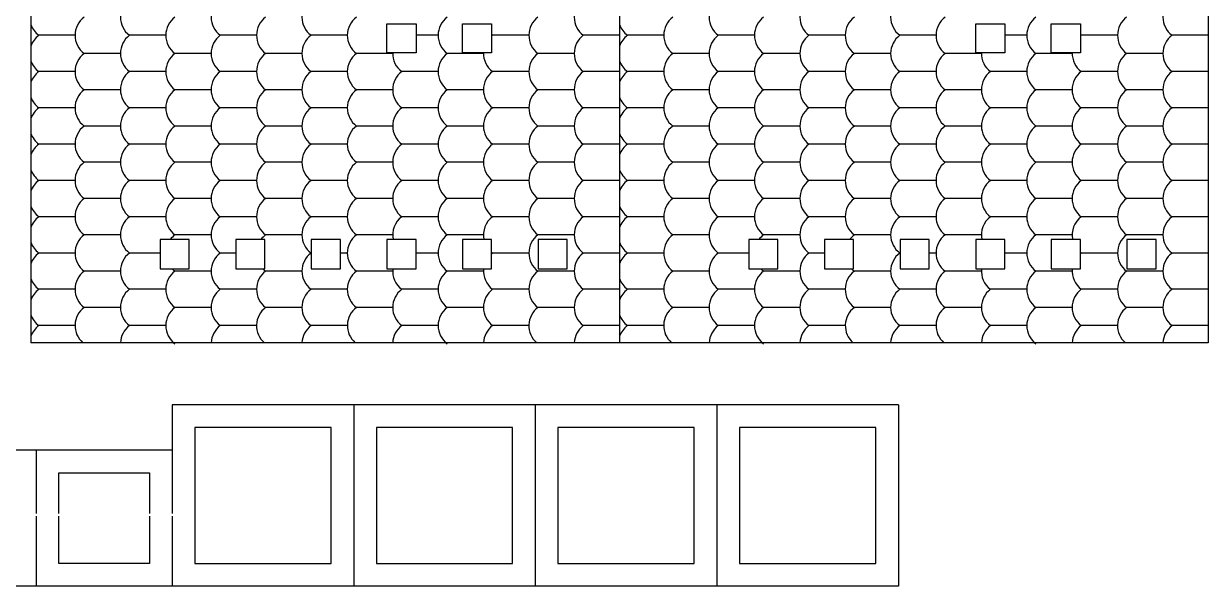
# Model space of a CAD drawing. Extents: x 5 to 412, y -104 to 220.
# Drawn here: x 281.3 to 411.9, y -103.7 to -41.7 of the extents above; entities that cross this region are included whole.
import ezdxf

# ---------------------------------------------------------------- set-up
doc = ezdxf.new("R2010")
doc.units = 0
doc.layers.get('0').update_dxf_attribs({"linetype": 'CONTINUOUS'})
doc.layers.add('ENGRAVE', color=4, linetype='CONTINUOUS')

msp = doc.modelspace()

# ---------------------------------------------------------------- linework, layer by layer
for p, q in [((282.13, 50.95), (282.13, -76.84)), ((347, 50.95), (347, -76.84)), ((411.86, 50.95), (411.86, -76.84)), ((321.37, -41.67), (324.57, -41.67)), ((321.37, -44.89), (321.37, -41.67)), ((324.57, -41.67), (324.57, -44.89)), ((329.7, -41.67), (332.9, -41.67)), ((329.7, -44.89), (329.7, -41.67)), ((332.9, -41.67), (332.9, -44.89)), ((386.23, -41.67), (389.43, -41.67)), ((386.23, -44.89), (386.23, -41.67)), ((389.43, -41.67), (389.43, -44.89)), ((394.56, -41.67), (397.76, -41.67)), ((394.56, -44.89), (394.56, -41.67)), ((397.76, -41.67), (397.76, -44.89)), ((324.57, -44.89), (321.37, -44.89)), ((332.9, -44.89), (329.7, -44.89)), ((389.43, -44.89), (386.23, -44.89)), ((397.76, -44.89), (394.56, -44.89)), ((299.57, -65.47), (296.37, -65.47)), ((296.37, -65.47), (296.37, -68.69)), ((299.57, -68.69), (299.57, -65.47)), ((307.9, -65.47), (304.7, -65.47)), ((304.7, -65.47), (304.7, -68.69)), ((307.9, -68.69), (307.9, -65.47)), ((316.23, -65.47), (313.03, -65.47)), ((313.03, -65.47), (313.03, -68.69)), ((316.23, -68.69), (316.23, -65.47)), ((324.57, -65.47), (321.37, -65.47)), ((321.37, -65.47), (321.37, -68.69)), ((324.57, -68.69), (324.57, -65.47)), ((332.9, -65.47), (329.7, -65.47)), ((329.7, -65.47), (329.7, -68.69)), ((332.9, -68.69), (332.9, -65.47)), ((341.23, -65.47), (338.03, -65.47)), ((338.03, -65.47), (338.03, -68.69)), ((341.23, -68.69), (341.23, -65.47)), ((364.43, -65.47), (361.23, -65.47)), ((361.23, -65.47), (361.23, -68.69)), ((364.43, -68.69), (364.43, -65.47)), ((372.76, -65.47), (369.56, -65.47)), ((369.56, -65.47), (369.56, -68.69)), ((372.76, -68.69), (372.76, -65.47)), ((381.1, -65.47), (377.9, -65.47)), ((377.9, -65.47), (377.9, -68.69)), ((381.1, -68.69), (381.1, -65.47)), ((389.43, -65.47), (386.23, -65.47)), ((386.23, -65.47), (386.23, -68.69)), ((389.43, -68.69), (389.43, -65.47)), ((397.76, -65.47), (394.56, -65.47)), ((394.56, -65.47), (394.56, -68.69)), ((397.76, -68.69), (397.76, -65.47)), ((406.1, -65.47), (402.9, -65.47)), ((402.9, -65.47), (402.9, -68.69)), ((406.1, -68.69), (406.1, -65.47)), ((296.37, -68.69), (299.57, -68.69)), ((304.7, -68.69), (307.9, -68.69)), ((313.03, -68.69), (316.23, -68.69)), ((321.37, -68.69), (324.57, -68.69)), ((329.7, -68.69), (332.9, -68.69)), ((338.03, -68.69), (341.23, -68.69)), ((361.23, -68.69), (364.43, -68.69)), ((369.56, -68.69), (372.76, -68.69)), ((377.9, -68.69), (381.1, -68.69)), ((386.23, -68.69), (389.43, -68.69)), ((394.56, -68.69), (397.76, -68.69)), ((402.9, -68.69), (406.1, -68.69)), ((347, -76.84), (282.13, -76.84)), ((411.86, -76.84), (347, -76.84)), ((297.71, -83.69), (297.71, -95.65)), ((317.71, -83.69), (297.71, -83.69)), ((317.71, -83.69), (317.71, -103.69)), ((337.71, -83.69), (317.71, -83.69)), ((337.71, -83.69), (337.71, -103.69)), ((357.71, -83.69), (337.71, -83.69)), ((357.71, -83.69), (357.71, -103.69)), ((377.71, -83.69), (357.71, -83.69)), ((377.71, -83.69), (377.71, -103.69)), ((315.21, -86.19), (300.21, -86.19)), ((300.21, -86.19), (300.21, -101.19)), ((315.21, -101.19), (315.21, -86.19)), ((335.21, -86.19), (320.21, -86.19)), ((320.21, -86.19), (320.21, -101.19)), ((335.21, -101.19), (335.21, -86.19)), ((355.21, -86.19), (340.21, -86.19)), ((340.21, -86.19), (340.21, -101.19)), ((355.21, -101.19), (355.21, -86.19)), ((375.21, -86.19), (360.21, -86.19)), ((360.21, -86.19), (360.21, -101.19)), ((375.21, -101.19), (375.21, -86.19)), ((297.71, -88.69), (267.71, -88.69)), ((282.71, -88.69), (282.71, -95.65)), ((285.21, -91.19), (295.21, -91.19)), ((285.21, -95.65), (285.21, -91.19)), ((295.21, -91.19), (295.21, -95.65)), ((282.71, -95.95), (282.71, -103.69)), ((285.21, -101.19), (285.21, -95.95)), ((295.21, -95.95), (295.21, -101.19)), ((297.71, -95.95), (297.71, -103.69)), ((295.21, -101.19), (285.21, -101.19)), ((300.21, -101.19), (315.21, -101.19)), ((320.21, -101.19), (335.21, -101.19)), ((340.21, -101.19), (355.21, -101.19)), ((360.21, -101.19), (375.21, -101.19)), ((297.71, -103.69), (267.71, -103.69)), ((317.71, -103.69), (297.71, -103.69)), ((337.71, -103.69), (317.71, -103.69)), ((357.71, -103.69), (337.71, -103.69)), ((377.71, -103.69), (357.71, -103.69))]:
    msp.add_line(p, q)
at = {"layer": 'ENGRAVE'}
for p, q in [((287, -42.95), (283, -42.95)), ((297, -42.95), (293, -42.95)), ((307, -42.95), (303, -42.95)), ((317, -42.95), (313, -42.95)), ((327, -42.95), (324.57, -42.95)), ((337, -42.95), (333, -42.95)), ((347, -42.95), (343, -42.95)), ((351.86, -42.95), (347.86, -42.95)), ((361.86, -42.95), (357.86, -42.95)), ((371.86, -42.95), (367.86, -42.95)), ((381.86, -42.95), (377.86, -42.95)), ((391.86, -42.95), (389.43, -42.95)), ((401.86, -42.95), (397.86, -42.95)), ((411.86, -42.95), (407.86, -42.95)), ((292, -44.95), (288, -44.95)), ((302, -44.95), (298, -44.95)), ((312, -44.95), (308, -44.95)), ((322, -44.95), (318, -44.95)), ((332, -44.95), (328, -44.95)), ((342, -44.95), (338, -44.95)), ((356.86, -44.95), (352.86, -44.95)), ((366.86, -44.95), (362.86, -44.95)), ((376.86, -44.95), (372.86, -44.95)), ((386.86, -44.95), (382.86, -44.95)), ((396.86, -44.95), (392.86, -44.95)), ((406.86, -44.95), (402.86, -44.95)), ((287, -46.95), (283, -46.95)), ((297, -46.95), (293, -46.95)), ((307, -46.95), (303, -46.95)), ((317, -46.95), (313, -46.95)), ((327, -46.95), (323, -46.95)), ((337, -46.95), (333, -46.95)), ((347, -46.95), (343, -46.95)), ((351.86, -46.95), (347.86, -46.95)), ((361.86, -46.95), (357.86, -46.95)), ((371.86, -46.95), (367.86, -46.95)), ((381.86, -46.95), (377.86, -46.95)), ((391.86, -46.95), (387.86, -46.95)), ((401.86, -46.95), (397.86, -46.95)), ((411.86, -46.95), (407.86, -46.95)), ((292, -48.95), (288, -48.95)), ((302, -48.95), (298, -48.95)), ((312, -48.95), (308, -48.95)), ((322, -48.95), (318, -48.95)), ((332, -48.95), (328, -48.95)), ((342, -48.95), (338, -48.95)), ((356.86, -48.95), (352.86, -48.95)), ((366.86, -48.95), (362.86, -48.95)), ((376.86, -48.95), (372.86, -48.95)), ((386.86, -48.95), (382.86, -48.95)), ((396.86, -48.95), (392.86, -48.95)), ((406.86, -48.95), (402.86, -48.95)), ((287, -50.95), (283, -50.95)), ((297, -50.95), (293, -50.95)), ((307, -50.95), (303, -50.95)), ((317, -50.95), (313, -50.95)), ((327, -50.95), (323, -50.95)), ((337, -50.95), (333, -50.95)), ((347, -50.95), (343, -50.95)), ((351.86, -50.95), (347.86, -50.95)), ((361.86, -50.95), (357.86, -50.95)), ((371.86, -50.95), (367.86, -50.95)), ((381.86, -50.95), (377.86, -50.95)), ((391.86, -50.95), (387.86, -50.95)), ((401.86, -50.95), (397.86, -50.95)), ((411.86, -50.95), (407.86, -50.95)), ((292, -52.95), (288, -52.95)), ((302, -52.95), (298, -52.95)), ((312, -52.95), (308, -52.95)), ((322, -52.95), (318, -52.95)), ((332, -52.95), (328, -52.95)), ((342, -52.95), (338, -52.95)), ((356.86, -52.95), (352.86, -52.95)), ((366.86, -52.95), (362.86, -52.95)), ((376.86, -52.95), (372.86, -52.95)), ((386.86, -52.95), (382.86, -52.95)), ((396.86, -52.95), (392.86, -52.95)), ((406.86, -52.95), (402.86, -52.95)), ((287, -54.95), (283, -54.95)), ((297, -54.95), (293, -54.95)), ((307, -54.95), (303, -54.95)), ((317, -54.95), (313, -54.95)), ((327, -54.95), (323, -54.95)), ((337, -54.95), (333, -54.95)), ((347, -54.95), (343, -54.95)), ((351.86, -54.95), (347.86, -54.95)), ((361.86, -54.95), (357.86, -54.95)), ((371.86, -54.95), (367.86, -54.95)), ((381.86, -54.95), (377.86, -54.95)), ((391.86, -54.95), (387.86, -54.95)), ((401.86, -54.95), (397.86, -54.95)), ((411.86, -54.95), (407.86, -54.95)), ((292, -56.95), (288, -56.95)), ((302, -56.95), (298, -56.95)), ((312, -56.95), (308, -56.95)), ((322, -56.95), (318, -56.95)), ((332, -56.95), (328, -56.95)), ((342, -56.95), (338, -56.95)), ((356.86, -56.95), (352.86, -56.95)), ((366.86, -56.95), (362.86, -56.95)), ((376.86, -56.95), (372.86, -56.95)), ((386.86, -56.95), (382.86, -56.95)), ((396.86, -56.95), (392.86, -56.95)), ((406.86, -56.95), (402.86, -56.95)), ((287, -58.95), (283, -58.95)), ((297, -58.95), (293, -58.95)), ((307, -58.95), (303, -58.95)), ((317, -58.95), (313, -58.95)), ((327, -58.95), (323, -58.95)), ((337, -58.95), (333, -58.95)), ((347, -58.95), (343, -58.95)), ((351.86, -58.95), (347.86, -58.95)), ((361.86, -58.95), (357.86, -58.95)), ((371.86, -58.95), (367.86, -58.95)), ((381.86, -58.95), (377.86, -58.95)), ((391.86, -58.95), (387.86, -58.95)), ((401.86, -58.95), (397.86, -58.95)), ((411.86, -58.95), (407.86, -58.95)), ((292, -60.95), (288, -60.95)), ((302, -60.95), (298, -60.95)), ((312, -60.95), (308, -60.95)), ((322, -60.95), (318, -60.95)), ((332, -60.95), (328, -60.95)), ((342, -60.95), (338, -60.95)), ((356.86, -60.95), (352.86, -60.95)), ((366.86, -60.95), (362.86, -60.95)), ((376.86, -60.95), (372.86, -60.95)), ((386.86, -60.95), (382.86, -60.95)), ((396.86, -60.95), (392.86, -60.95)), ((406.86, -60.95), (402.86, -60.95)), ((287, -62.95), (283, -62.95)), ((297, -62.95), (293, -62.95)), ((307, -62.95), (303, -62.95)), ((317, -62.95), (313, -62.95)), ((327, -62.95), (323, -62.95)), ((337, -62.95), (333, -62.95)), ((347, -62.95), (343, -62.95)), ((351.86, -62.95), (347.86, -62.95)), ((361.86, -62.95), (357.86, -62.95)), ((371.86, -62.95), (367.86, -62.95)), ((381.86, -62.95), (377.86, -62.95)), ((391.86, -62.95), (387.86, -62.95)), ((401.86, -62.95), (397.86, -62.95)), ((411.86, -62.95), (407.86, -62.95)), ((292, -64.95), (288, -64.95)), ((302, -64.95), (298, -64.95)), ((312, -64.95), (308, -64.95)), ((322, -64.95), (318, -64.95)), ((332, -64.95), (328, -64.95)), ((342, -64.95), (338, -64.95)), ((356.86, -64.95), (352.86, -64.95)), ((366.86, -64.95), (362.86, -64.95)), ((376.86, -64.95), (372.86, -64.95)), ((386.86, -64.95), (382.86, -64.95)), ((396.86, -64.95), (392.86, -64.95)), ((406.86, -64.95), (402.86, -64.95)), ((287, -66.95), (283, -66.95)), ((296.37, -66.95), (293, -66.95)), ((304.7, -66.95), (303, -66.95)), ((313.03, -66.95), (313, -66.95)), ((317, -66.95), (316.23, -66.95)), ((327, -66.95), (324.57, -66.95)), ((337, -66.95), (333, -66.95)), ((347, -66.95), (343, -66.95)), ((351.86, -66.95), (347.86, -66.95)), ((361.23, -66.95), (357.86, -66.95)), ((369.56, -66.95), (367.86, -66.95)), ((377.9, -66.95), (377.86, -66.95)), ((381.86, -66.95), (381.1, -66.95)), ((391.86, -66.95), (389.43, -66.95)), ((401.86, -66.95), (397.86, -66.95)), ((411.86, -66.95), (407.86, -66.95)), ((292, -68.95), (288, -68.95)), ((302, -68.95), (298, -68.95)), ((312, -68.95), (308, -68.95)), ((322, -68.95), (318, -68.95)), ((332, -68.95), (328, -68.95)), ((342, -68.95), (338, -68.95)), ((356.86, -68.95), (352.86, -68.95)), ((366.86, -68.95), (362.86, -68.95)), ((376.86, -68.95), (372.86, -68.95)), ((386.86, -68.95), (382.86, -68.95)), ((396.86, -68.95), (392.86, -68.95)), ((406.86, -68.95), (402.86, -68.95)), ((287, -70.95), (283, -70.95)), ((297, -70.95), (293, -70.95)), ((307, -70.95), (303, -70.95)), ((317, -70.95), (313, -70.95)), ((327, -70.95), (323, -70.95)), ((337, -70.95), (333, -70.95)), ((347, -70.95), (343, -70.95)), ((351.86, -70.95), (347.86, -70.95)), ((361.86, -70.95), (357.86, -70.95)), ((371.86, -70.95), (367.86, -70.95)), ((381.86, -70.95), (377.86, -70.95)), ((391.86, -70.95), (387.86, -70.95)), ((401.86, -70.95), (397.86, -70.95)), ((411.86, -70.95), (407.86, -70.95)), ((292, -72.95), (288, -72.95)), ((302, -72.95), (298, -72.95)), ((312, -72.95), (308, -72.95)), ((322, -72.95), (318, -72.95)), ((332, -72.95), (328, -72.95)), ((342, -72.95), (338, -72.95)), ((356.86, -72.95), (352.86, -72.95)), ((366.86, -72.95), (362.86, -72.95)), ((376.86, -72.95), (372.86, -72.95)), ((386.86, -72.95), (382.86, -72.95)), ((396.86, -72.95), (392.86, -72.95)), ((406.86, -72.95), (402.86, -72.95)), ((287, -74.95), (283, -74.95)), ((297, -74.95), (293, -74.95)), ((307, -74.95), (303, -74.95)), ((317, -74.95), (313, -74.95)), ((327, -74.95), (323, -74.95)), ((337, -74.95), (333, -74.95)), ((347, -74.95), (343, -74.95)), ((351.86, -74.95), (347.86, -74.95)), ((361.86, -74.95), (357.86, -74.95)), ((371.86, -74.95), (367.86, -74.95)), ((381.86, -74.95), (377.86, -74.95)), ((391.86, -74.95), (387.86, -74.95)), ((401.86, -74.95), (397.86, -74.95)), ((411.86, -74.95), (407.86, -74.95))]:
    msp.add_line(p, q, dxfattribs=at)
for centre, start, end in [((294.5, -40.95), 126.8699, 233.1301), ((304.5, -40.95), 126.8699, 233.1301), ((314.5, -40.95), 126.8699, 233.1301), ((344.5, -40.95), 126.8699, 233.1301), ((359.36, -40.95), 126.8699, 233.1301), ((369.36, -40.95), 126.8699, 233.1301), ((379.36, -40.95), 126.8699, 233.1301), ((409.36, -40.95), 126.8699, 233.1301), ((289.5, -42.95), 126.8699, 233.1301), ((299.5, -42.95), 126.8699, 233.1301), ((309.5, -42.95), 126.8699, 233.1301), ((319.5, -42.95), 126.8699, 233.1301), ((329.5, -42.95), 126.8699, 233.1301), ((339.5, -42.95), 126.8699, 233.1301), ((354.36, -42.95), 126.8699, 233.1301), ((364.36, -42.95), 126.8699, 233.1301), ((374.36, -42.95), 126.8699, 233.1301), ((384.36, -42.95), 126.8699, 233.1301), ((394.36, -42.95), 126.8699, 233.1301), ((404.36, -42.95), 126.8699, 233.1301), ((284.5, -40.95), 199.1261, 233.1301), ((284.5, -44.95), 126.8699, 160.8739), ((294.5, -44.95), 126.8699, 233.1301), ((304.5, -44.95), 126.8699, 233.1301), ((314.5, -44.95), 126.8699, 233.1301), ((334.5, -40.95), 230.3274, 233.1301), ((334.5, -44.95), 126.8699, 129.6726), ((344.5, -44.95), 126.8699, 233.1301), ((349.36, -40.95), 199.1261, 233.1301), ((349.36, -44.95), 126.8699, 160.8739), ((359.36, -44.95), 126.8699, 233.1301), ((369.36, -44.95), 126.8699, 233.1301), ((379.36, -44.95), 126.8699, 233.1301), ((399.36, -40.95), 230.3274, 233.1301), ((399.36, -44.95), 126.8699, 129.6726), ((409.36, -44.95), 126.8699, 233.1301), ((289.5, -46.95), 126.8699, 233.1301), ((299.5, -46.95), 126.8699, 233.1301), ((309.5, -46.95), 126.8699, 233.1301), ((319.5, -46.95), 126.8699, 233.1301), ((324.5, -44.95), 178.5898, 233.1301), ((329.5, -46.95), 126.8699, 233.1301), ((334.5, -44.95), 178.5898, 233.1301), ((339.5, -46.95), 126.8699, 233.1301), ((354.36, -46.95), 126.8699, 233.1301), ((364.36, -46.95), 126.8699, 233.1301), ((374.36, -46.95), 126.8699, 233.1301), ((384.36, -46.95), 126.8699, 233.1301), ((389.36, -44.95), 178.5898, 233.1301), ((394.36, -46.95), 126.8699, 233.1301), ((399.36, -44.95), 178.5898, 233.1301), ((404.36, -46.95), 126.8699, 233.1301), ((284.5, -44.95), 199.1261, 233.1301), ((284.5, -48.95), 126.8699, 160.8739), ((294.5, -48.95), 126.8699, 233.1301), ((304.5, -48.95), 126.8699, 233.1301), ((314.5, -48.95), 126.8699, 233.1301), ((324.5, -48.95), 126.8699, 233.1301), ((334.5, -48.95), 126.8699, 233.1301), ((344.5, -48.95), 126.8699, 233.1301), ((349.36, -44.95), 199.1261, 233.1301), ((349.36, -48.95), 126.8699, 160.8739), ((359.36, -48.95), 126.8699, 233.1301), ((369.36, -48.95), 126.8699, 233.1301), ((379.36, -48.95), 126.8699, 233.1301), ((389.36, -48.95), 126.8699, 233.1301), ((399.36, -48.95), 126.8699, 233.1301), ((409.36, -48.95), 126.8699, 233.1301), ((289.5, -50.95), 126.8699, 233.1301), ((299.5, -50.95), 126.8699, 233.1301), ((309.5, -50.95), 126.8699, 233.1301), ((319.5, -50.95), 126.8699, 233.1301), ((329.5, -50.95), 126.8699, 233.1301), ((339.5, -50.95), 126.8699, 233.1301), ((354.36, -50.95), 126.8699, 233.1301), ((364.36, -50.95), 126.8699, 233.1301), ((374.36, -50.95), 126.8699, 233.1301), ((384.36, -50.95), 126.8699, 233.1301), ((394.36, -50.95), 126.8699, 233.1301), ((404.36, -50.95), 126.8699, 233.1301), ((284.5, -48.95), 199.1261, 233.1301), ((349.36, -48.95), 199.1261, 233.1301), ((284.5, -52.95), 126.8699, 160.8739), ((294.5, -52.95), 126.8699, 233.1301), ((304.5, -52.95), 126.8699, 233.1301), ((314.5, -52.95), 126.8699, 233.1301), ((324.5, -52.95), 126.8699, 233.1301), ((334.5, -52.95), 126.8699, 233.1301), ((344.5, -52.95), 126.8699, 233.1301), ((349.36, -52.95), 126.8699, 160.8739), ((359.36, -52.95), 126.8699, 233.1301), ((369.36, -52.95), 126.8699, 233.1301), ((379.36, -52.95), 126.8699, 233.1301), ((389.36, -52.95), 126.8699, 233.1301), ((399.36, -52.95), 126.8699, 233.1301), ((409.36, -52.95), 126.8699, 233.1301), ((289.5, -54.95), 126.8699, 233.1301), ((299.5, -54.95), 126.8699, 233.1301), ((309.5, -54.95), 126.8699, 233.1301), ((319.5, -54.95), 126.8699, 233.1301), ((329.5, -54.95), 126.8699, 233.1301), ((339.5, -54.95), 126.8699, 233.1301), ((354.36, -54.95), 126.8699, 233.1301), ((364.36, -54.95), 126.8699, 233.1301), ((374.36, -54.95), 126.8699, 233.1301), ((384.36, -54.95), 126.8699, 233.1301), ((394.36, -54.95), 126.8699, 233.1301), ((404.36, -54.95), 126.8699, 233.1301), ((284.5, -52.95), 199.1261, 233.1301), ((349.36, -52.95), 199.1261, 233.1301), ((284.5, -56.95), 126.8699, 160.8739), ((294.5, -56.95), 126.8699, 233.1301), ((304.5, -56.95), 126.8699, 233.1301), ((314.5, -56.95), 126.8699, 233.1301), ((324.5, -56.95), 126.8699, 233.1301), ((334.5, -56.95), 126.8699, 233.1301), ((344.5, -56.95), 126.8699, 233.1301), ((349.36, -56.95), 126.8699, 160.8739), ((359.36, -56.95), 126.8699, 233.1301), ((369.36, -56.95), 126.8699, 233.1301), ((379.36, -56.95), 126.8699, 233.1301), ((389.36, -56.95), 126.8699, 233.1301), ((399.36, -56.95), 126.8699, 233.1301), ((409.36, -56.95), 126.8699, 233.1301), ((289.5, -58.95), 126.8699, 233.1301), ((299.5, -58.95), 126.8699, 233.1301), ((309.5, -58.95), 126.8699, 233.1301), ((319.5, -58.95), 126.8699, 233.1301), ((329.5, -58.95), 126.8699, 233.1301), ((339.5, -58.95), 126.8699, 233.1301), ((354.36, -58.95), 126.8699, 233.1301), ((364.36, -58.95), 126.8699, 233.1301), ((374.36, -58.95), 126.8699, 233.1301), ((384.36, -58.95), 126.8699, 233.1301), ((394.36, -58.95), 126.8699, 233.1301), ((404.36, -58.95), 126.8699, 233.1301), ((284.5, -56.95), 199.1261, 233.1301), ((349.36, -56.95), 199.1261, 233.1301), ((284.5, -60.95), 126.8699, 160.8739), ((294.5, -60.95), 126.8699, 233.1301), ((304.5, -60.95), 126.8699, 233.1301), ((314.5, -60.95), 126.8699, 233.1301), ((324.5, -60.95), 126.8699, 233.1301), ((334.5, -60.95), 126.8699, 233.1301), ((344.5, -60.95), 126.8699, 233.1301), ((349.36, -60.95), 126.8699, 160.8739), ((359.36, -60.95), 126.8699, 233.1301), ((369.36, -60.95), 126.8699, 233.1301), ((379.36, -60.95), 126.8699, 233.1301), ((389.36, -60.95), 126.8699, 233.1301), ((399.36, -60.95), 126.8699, 233.1301), ((409.36, -60.95), 126.8699, 233.1301), ((289.5, -62.95), 126.8699, 233.1301), ((299.5, -62.95), 126.8699, 233.1301), ((309.5, -62.95), 126.8699, 233.1301), ((319.5, -62.95), 126.8699, 233.1301), ((329.5, -62.95), 126.8699, 233.1301), ((339.5, -62.95), 126.8699, 233.1301), ((354.36, -62.95), 126.8699, 233.1301), ((364.36, -62.95), 126.8699, 233.1301), ((374.36, -62.95), 126.8699, 233.1301), ((384.36, -62.95), 126.8699, 233.1301), ((394.36, -62.95), 126.8699, 233.1301), ((404.36, -62.95), 126.8699, 233.1301), ((284.5, -60.95), 199.1261, 233.1301), ((349.36, -60.95), 199.1261, 233.1301), ((284.5, -64.95), 126.8699, 160.8739), ((294.5, -64.95), 126.8699, 233.1301), ((304.5, -64.95), 126.8699, 233.1301), ((314.5, -64.95), 126.8699, 233.1301), ((324.5, -64.95), 126.8699, 192.0052), ((334.5, -64.95), 126.8699, 192.0052), ((344.5, -64.95), 126.8699, 233.1301), ((349.36, -64.95), 126.8699, 160.8739), ((359.36, -64.95), 126.8699, 233.1301), ((369.36, -64.95), 126.8699, 233.1301), ((379.36, -64.95), 126.8699, 233.1301), ((389.36, -64.95), 126.8699, 192.0052), ((399.36, -64.95), 126.8699, 192.0052), ((409.36, -64.95), 126.8699, 233.1301), ((289.5, -66.95), 126.8699, 233.1301), ((299.5, -66.95), 126.8699, 143.7009), ((309.5, -66.95), 126.8699, 143.7009), ((319.5, -66.95), 126.8699, 233.1301), ((329.5, -66.95), 126.8699, 233.1301), ((339.5, -66.95), 126.8699, 233.1301), ((354.36, -66.95), 126.8699, 233.1301), ((364.36, -66.95), 126.8699, 143.7009), ((374.36, -66.95), 126.8699, 143.7009), ((384.36, -66.95), 126.8699, 233.1301), ((394.36, -66.95), 126.8699, 233.1301), ((404.36, -66.95), 126.8699, 233.1301), ((284.5, -64.95), 199.1261, 233.1301), ((349.36, -64.95), 199.1261, 233.1301), ((284.5, -68.95), 126.8699, 160.8739), ((294.5, -68.95), 126.8699, 233.1301), ((304.5, -68.95), 126.8699, 233.1301), ((314.5, -68.95), 126.8699, 233.1301), ((334.5, -64.95), 230.3274, 233.1301), ((334.5, -68.95), 126.8699, 129.6726), ((344.5, -68.95), 126.8699, 233.1301), ((349.36, -68.95), 126.8699, 160.8739), ((359.36, -68.95), 126.8699, 233.1301), ((369.36, -68.95), 126.8699, 233.1301), ((379.36, -68.95), 126.8699, 233.1301), ((399.36, -64.95), 230.3274, 233.1301), ((399.36, -68.95), 126.8699, 129.6726), ((409.36, -68.95), 126.8699, 233.1301), ((289.5, -70.95), 126.8699, 233.1301), ((299.5, -70.95), 126.8699, 233.1301), ((299.5, -66.95), 224.107, 233.1301), ((309.5, -70.95), 126.8699, 233.1301), ((309.5, -66.95), 224.107, 233.1301), ((319.5, -70.95), 126.8699, 233.1301), ((324.5, -68.95), 174.0304, 233.1301), ((329.5, -70.95), 126.8699, 233.1301), ((334.5, -68.95), 174.0304, 233.1301), ((339.5, -70.95), 126.8699, 233.1301), ((354.36, -70.95), 126.8699, 233.1301), ((364.36, -70.95), 126.8699, 233.1301), ((364.36, -66.95), 224.107, 233.1301), ((374.36, -70.95), 126.8699, 233.1301), ((374.36, -66.95), 224.107, 233.1301), ((384.36, -70.95), 126.8699, 233.1301), ((389.36, -68.95), 174.0304, 233.1301), ((394.36, -70.95), 126.8699, 233.1301), ((399.36, -68.95), 174.0304, 233.1301), ((404.36, -70.95), 126.8699, 233.1301), ((284.5, -68.95), 199.1261, 233.1301), ((349.36, -68.95), 199.1261, 233.1301), ((284.5, -72.95), 126.8699, 160.8739), ((294.5, -72.95), 126.8699, 233.1301), ((304.5, -72.95), 126.8699, 233.1301), ((314.5, -72.95), 126.8699, 233.1301), ((324.5, -72.95), 126.8699, 233.1301), ((334.5, -72.95), 126.8699, 233.1301), ((344.5, -72.95), 126.8699, 233.1301), ((349.36, -72.95), 126.8699, 160.8739), ((359.36, -72.95), 126.8699, 233.1301), ((369.36, -72.95), 126.8699, 233.1301), ((379.36, -72.95), 126.8699, 233.1301), ((389.36, -72.95), 126.8699, 233.1301), ((399.36, -72.95), 126.8699, 233.1301), ((409.36, -72.95), 126.8699, 233.1301), ((289.5, -74.95), 126.8699, 229.2882), ((299.5, -74.95), 126.8699, 233.1301), ((309.5, -74.95), 126.8699, 229.2882), ((319.5, -74.95), 126.8699, 229.2882), ((329.5, -74.95), 126.8699, 233.1301), ((339.5, -74.95), 126.8699, 229.2882), ((354.36, -74.95), 126.8699, 229.2882), ((364.36, -74.95), 126.8699, 233.1301), ((374.36, -74.95), 126.8699, 229.2882), ((384.36, -74.95), 126.8699, 229.2882), ((394.36, -74.95), 126.8699, 233.1301), ((404.36, -74.95), 126.8699, 229.2882), ((284.5, -72.95), 199.1261, 233.1301), ((349.36, -72.95), 199.1261, 233.1301), ((284.5, -76.95), 126.8699, 160.8739), ((294.5, -76.95), 126.8699, 177.5929), ((304.5, -76.95), 126.8699, 177.5929), ((314.5, -76.95), 126.8699, 177.5929), ((324.5, -76.95), 126.8699, 177.5929), ((334.5, -76.95), 126.8699, 177.5929), ((344.5, -76.95), 126.8699, 177.5929), ((349.36, -76.95), 126.8699, 160.8739), ((359.36, -76.95), 126.8699, 177.5929), ((369.36, -76.95), 126.8699, 177.5929), ((379.36, -76.95), 126.8699, 177.5929), ((389.36, -76.95), 126.8699, 177.5929), ((399.36, -76.95), 126.8699, 177.5929), ((409.36, -76.95), 126.8699, 177.5929)]:
    msp.add_arc(centre, 2.5, start, end, dxfattribs=at)

doc.saveas('drawing.dxf')
